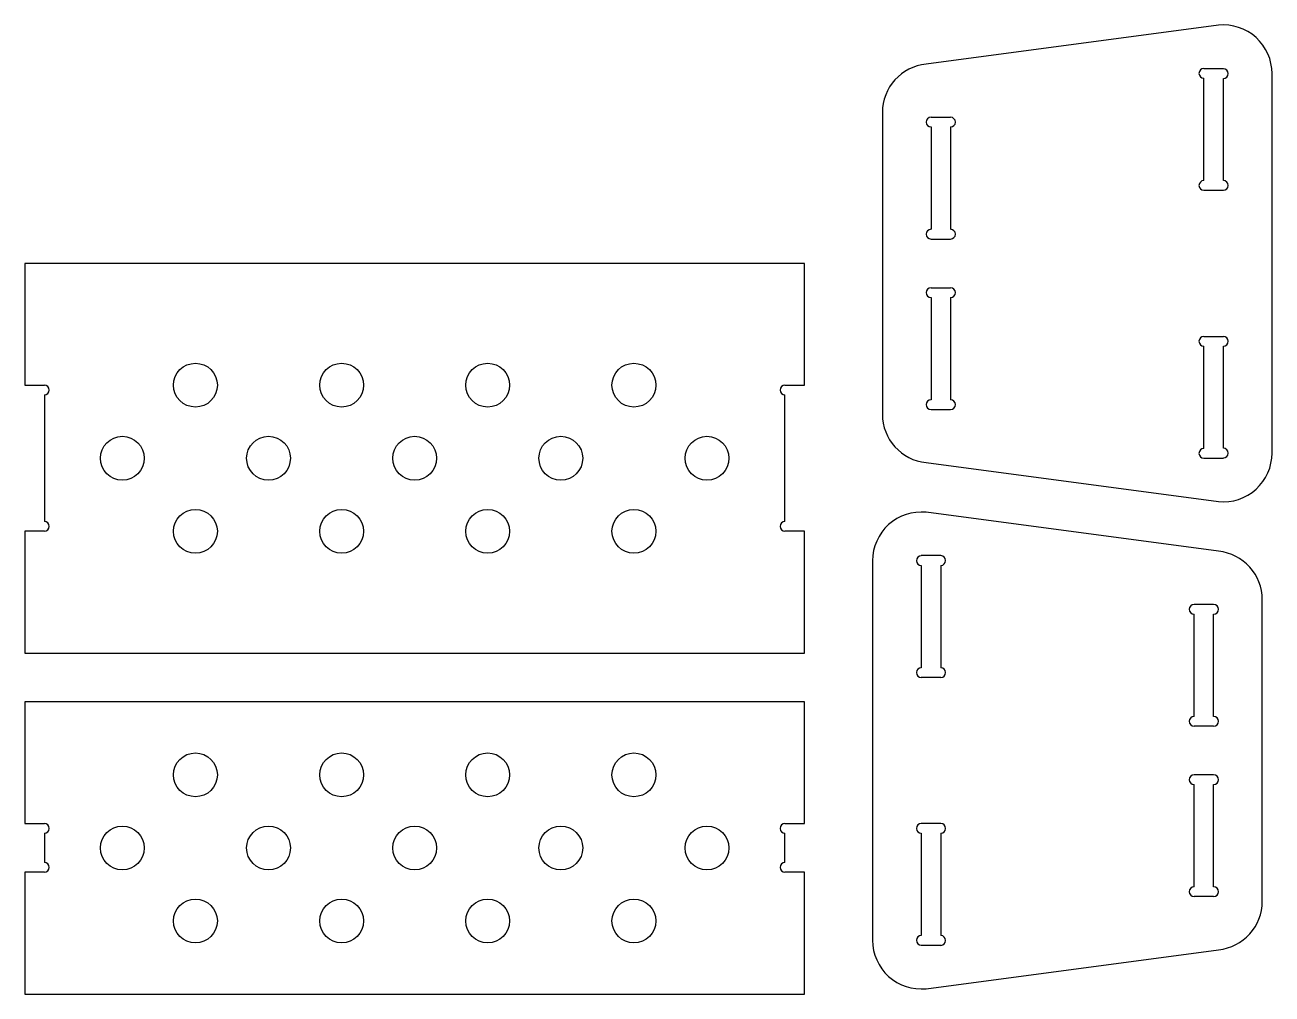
# Model space of a CAD drawing. Header units: millimetres. Extents: x 0 to 256, y 0 to 199.
import ezdxf

# ---------------------------------------------------------------- set-up
doc = ezdxf.new("R2010")
doc.units = ezdxf.units.MM
doc.layers.get('0').update_dxf_attribs({"linetype": 'CONTINUOUS', "lineweight": 25, "true_color": 0x000000})

msp = doc.modelspace()

# ---------------------------------------------------------------- linework, layer by layer
for p, q in [((245, 198.9), (185, 190.9)), ((242, 190), (246, 190)), ((246, 189.95), (246, 190)), ((242, 167), (242, 188)), ((246, 167), (246, 187.95)), ((256, 111.05), (256, 188.95)), ((176, 180.95), (176, 119.05)), ((186, 180), (190, 180)), ((186, 178), (186, 157)), ((190, 178), (190, 157)), ((242, 165), (246, 165)), ((186, 155), (190, 155)), ((0, 150), (0, 125)), ((160, 150), (0, 150)), ((160, 125), (160, 150)), ((186, 145), (190, 145)), ((186, 143), (186, 122)), ((190, 143), (190, 122)), ((242, 135), (246, 135)), ((242, 112), (242, 133)), ((246, 112.05), (246, 133)), ((0, 125), (4, 125)), ((4, 123), (4, 97)), ((156, 125), (160, 125)), ((156, 97), (156, 123)), ((186, 120), (190, 120)), ((185, 109.1), (245, 101.1)), ((242, 110), (246, 110)), ((246, 110), (246, 110.05)), ((245, 90.9), (185, 98.9)), ((4, 95), (0, 95)), ((0, 95), (0, 70)), ((160, 95), (156, 95)), ((160, 70), (160, 95)), ((188, 90), (184, 90)), ((184, 90), (184, 89.95)), ((174, 88.95), (174, 11.05)), ((184, 87.95), (184, 67)), ((188, 88), (188, 67)), ((244, 80), (240, 80)), ((254, 19.05), (254, 80.95)), ((240, 57), (240, 78)), ((244, 57), (244, 78)), ((0, 70), (160, 70)), ((188, 65), (184, 65)), ((0, 60), (0, 35)), ((160, 60), (0, 60)), ((160, 35), (160, 60)), ((244, 55), (240, 55)), ((244, 45), (240, 45)), ((240, 22), (240, 43)), ((244, 22), (244, 43)), ((0, 35), (4, 35)), ((156, 35), (160, 35)), ((188, 35), (184, 35)), ((4, 33), (4, 27)), ((156, 27), (156, 33)), ((184, 33), (184, 12.05)), ((188, 33), (188, 12)), ((4, 25), (0, 25)), ((0, 25), (0, 0)), ((160, 25), (156, 25)), ((160, 0), (160, 25)), ((244, 20), (240, 20)), ((184, 10.05), (184, 10)), ((188, 10), (184, 10)), ((185, 1.1), (245, 9.1)), ((0, 0), (160, 0))]:
    msp.add_line(p, q)
at = {"color": 3, "true_color": 0x00ff00}
for centre in [(35, 125), (65, 125), (95, 125), (125, 125), (20, 110), (50, 110), (80, 110), (110, 110), (140, 110), (35, 95), (65, 95), (95, 95), (125, 95)]:
    msp.add_circle(centre, 4.5, dxfattribs=at)
for centre in [(35, 45), (65, 45), (95, 45), (125, 45), (20, 30), (50, 30), (80, 30), (110, 30), (140, 30), (35, 15), (65, 15), (95, 15), (125, 15)]:
    msp.add_circle(centre, 4.5)
for centre, radius, start, end in [((246, 188.95), 10, 360, 95.7106), ((186, 180.95), 10, 95.7106, 180), ((242, 189), 1, 90, 270), ((246, 188.95), 1, 270, 90), ((186, 179), 1, 90, 270), ((190, 179), 1, 270, 90), ((242, 166), 1, 90, 270), ((246, 166), 1, 270, 90), ((186, 156), 1, 90, 270), ((190, 156), 1, 270, 90), ((186, 144), 1, 90, 270), ((190, 144), 1, 270, 90), ((242, 134), 1, 90, 270), ((246, 134), 1, 270, 90), ((4, 124), 1, 270, 90), ((156, 124), 1, 90, 270), ((186, 121), 1, 90, 270), ((190, 121), 1, 270, 90), ((186, 119.05), 10, 180, 264.2894), ((242, 111), 1, 90, 270), ((246, 111.05), 10, 264.2894, 360), ((246, 111.05), 1, 270, 90), ((184, 88.95), 10, 84.2894, 180), ((4, 96), 1, 270, 90), ((156, 96), 1, 90, 270), ((184, 88.95), 1, 90, 270), ((188, 89), 1, 270, 90), ((244, 80.95), 10, 0, 84.2894), ((240, 79), 1, 90, 270), ((244, 79), 1, 270, 90), ((184, 66), 1, 90, 270), ((188, 66), 1, 270, 90), ((240, 56), 1, 90, 270), ((244, 56), 1, 270, 90), ((240, 44), 1, 90, 270), ((244, 44), 1, 270, 90), ((4, 34), 1, 270, 90), ((156, 34), 1, 90, 270), ((184, 34), 1, 90, 270), ((188, 34), 1, 270, 90), ((4, 26), 1, 270, 90), ((156, 26), 1, 90, 270), ((240, 21), 1, 90, 270), ((244, 21), 1, 270, 90), ((244, 19.05), 10, 275.7106, 0), ((184, 11.05), 10, 180, 275.7106), ((184, 11.05), 1, 90, 270), ((188, 11), 1, 270, 90)]:
    msp.add_arc(centre, radius, start, end)

doc.saveas('drawing.dxf')
